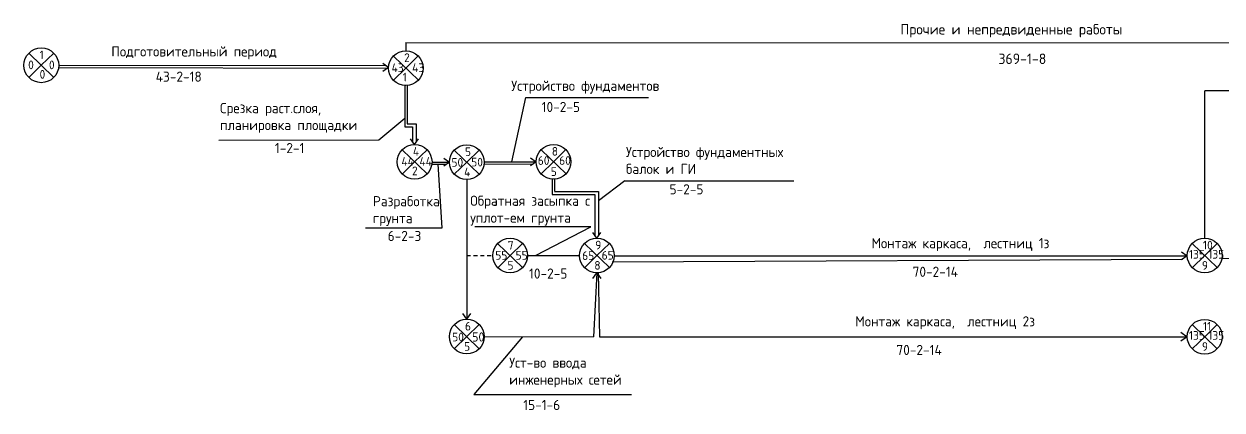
# Model space of a CAD drawing. Header units: millimetres. Extents: x -782 to 10910, y 3841 to 13237.
# Drawn here: x 8793.2 to 9029.2, y 8016.2 to 8092.2 of the extents above; entities that cross this region are included whole.
import ezdxf

# ---------------------------------------------------------------- set-up
doc = ezdxf.new("R2010")
doc.units = ezdxf.units.MM
doc.linetypes.add('JIS_02_0.7', pattern=[1.35, 0.75, -0.6])
doc.layers.add('A0-08', color=101, linetype='Continuous')
doc.styles.add('GOST-2.304_Type-B', font='GOST_Common.ttf')

msp = doc.modelspace()

# ---------------------------------------------------------------- linework, layer by layer
at = {"lineweight": 25}
for p, q in [((9025.792884, 8050.01391), (9025.801592, 8079.027456)), ((8880.445217, 8061.570242), (8880.445217, 8034.043292)), ((8911.607261, 8061.285545), (8906.415188, 8057.350959)), ((8904.883583, 8052.258515), (8882.009809, 8052.258515)), ((8893.972389, 8046.598053), (8904.883583, 8052.258515)), ((8892.415025, 8046.598454), (8902.67486, 8046.595814)), ((8906.094805, 8043.175868), (8905.412134, 8030.554805)), ((8906.365886, 8043.186629), (8906.588725, 8030.581837)), ((8891.412424, 8030.599339), (8881.837174, 8019.206454)), ((8906.588725, 8030.583165), (9022.37321, 8030.566743)), ((8881.837174, 8019.206454), (8912.91062, 8019.206454))]:
    msp.add_line(p, q, dxfattribs=at)
at = {"linetype": 'Continuous'}
for p, q in [((9290.87194, 8079.027456), (9025.801592, 8079.027456)), ((8868.227282, 8071.942564), (8869.749056, 8071.942564)), ((8868.727858, 8072.558384), (8870.505076, 8072.558569)), ((8869.749054, 8071.942736), (8869.793062, 8069.028797)), ((8870.505085, 8072.55393), (8870.512022, 8068.934997)), ((8873.604828, 8064.990187), (8877.025272, 8064.990187)), ((8875.621394, 8052.085337), (8874.836004, 8064.587138)), ((8883.8643, 8065.066985), (8894.124997, 8065.066985)), ((8883.8643, 8065.066985), (8894.124997, 8065.066985)), ((8897.264787, 8058.639884), (8905.657656, 8058.636007)), ((8897.765442, 8059.23523), (8906.413687, 8059.247202)), ((8905.657656, 8058.636007), (8905.701664, 8050.574876)), ((8906.413687, 8059.247202), (8906.420624, 8050.481077)), ((8909.514413, 8046.547761), (9022.373251, 8046.547761)), ((8909.514413, 8046.547761), (9022.373251, 8046.547761)), ((8883.865162, 8030.623347), (8905.412134, 8030.554805))]:
    msp.add_line(p, q, dxfattribs=at)
at = {"layer": 'A0-08', "color": 0, "lineweight": 25}
for p, q in [((8868.462972, 8088.58942), (8868.461935, 8086.94146)), ((8868.473405, 8088.589414), (9495.678011, 8088.194592)), ((8794.196755, 8086.450378), (8799.116369, 8081.698379)), ((8796.656562, 8084.074378), (8799.10014, 8086.467065)), ((8866.002128, 8085.897514), (8870.921741, 8081.145515)), ((8868.461935, 8083.521514), (8870.905513, 8085.914201)), ((8794.212984, 8081.681691), (8796.656562, 8084.074378)), ((8800.04938, 8083.644481), (8864.81162, 8083.5071)), ((8800.076463, 8084.091641), (8864.471595, 8084.067801)), ((8865.041989, 8083.668407), (8863.921407, 8084.453047)), ((8865.041989, 8083.668407), (8863.921407, 8082.883767)), ((8866.018356, 8081.128828), (8868.461935, 8083.521514)), ((8868.227282, 8080.101569), (8868.227282, 8071.942564)), ((8868.727084, 8080.019083), (8868.727858, 8072.553759)), ((8889.355796, 8065.066985), (8892.074513, 8077.716645)), ((8892.074513, 8077.716645), (8916.241936, 8077.716645)), ((8863.146163, 8069.396788), (8868.227282, 8073.670927)), ((8831.623102, 8069.337025), (8863.146163, 8069.396788)), ((8870.185382, 8068.468506), (8869.400742, 8069.589088)), ((8870.185382, 8068.468506), (8870.970022, 8069.589088)), ((8867.725575, 8067.42456), (8872.645188, 8062.672561)), ((8870.185382, 8065.048561), (8872.62896, 8067.441247)), ((8877.98541, 8067.366187), (8882.905024, 8062.614187)), ((8880.445217, 8064.990187), (8882.888795, 8067.382874)), ((8895.085135, 8067.442984), (8900.004749, 8062.690985)), ((8897.544942, 8065.066985), (8899.988521, 8067.459671)), ((8867.741803, 8062.655874), (8870.185382, 8065.048561)), ((8873.572913, 8064.578819), (8876.464981, 8064.597867)), ((8873.604828, 8064.990187), (8877.025272, 8064.990187)), ((8878.001639, 8062.5975), (8880.445217, 8064.990187)), ((8883.842774, 8064.599511), (8893.564706, 8064.641511)), ((8895.101364, 8062.674298), (8897.544942, 8065.066985)), ((8897.262409, 8061.651698), (8897.264787, 8058.639884)), ((8897.762211, 8061.569212), (8897.76542, 8059.251321)), ((8911.607261, 8061.285545), (8944.89916, 8061.285545)), ((8860.477695, 8052.085337), (8875.621394, 8052.085337)), ((8906.094805, 8050.015759), (8905.310165, 8051.136341)), ((8906.094805, 8050.015759), (8906.879445, 8051.136341)), ((8886.535273, 8048.975334), (8891.454887, 8044.223335)), ((8888.99508, 8046.599334), (8891.438658, 8048.992021)), ((8903.634998, 8048.971813), (8908.554612, 8044.219814)), ((8906.094805, 8046.595814), (8908.538383, 8048.9885)), ((9023.333077, 8048.969965), (9028.25269, 8044.217965)), ((9025.792884, 8046.593965), (9028.236462, 8048.986652)), ((8886.551501, 8044.206648), (8888.99508, 8046.599334)), ((8903.651227, 8044.203127), (8906.094805, 8046.595814)), ((8909.11664, 8045.373627), (9021.397125, 8045.864271)), ((9023.349305, 8044.201278), (9025.792884, 8046.593965)), ((9029.166346, 8046.032029), (9067.981906, 8046.201645)), ((8880.445217, 8034.043292), (8879.660577, 8035.163874)), ((8880.445217, 8034.043292), (8881.229857, 8035.163874)), ((8877.98541, 8032.999346), (8882.905024, 8028.247347)), ((8880.445217, 8030.623347), (8882.888795, 8033.016033)), ((9023.333077, 8032.985838), (9028.25269, 8028.233839)), ((9025.792884, 8030.609838), (9028.236462, 8033.002525)), ((8878.001639, 8028.23066), (8880.445217, 8030.623347)), ((9023.349305, 8028.217152), (9025.792884, 8030.609838))]:
    msp.add_line(p, q, dxfattribs=at)
at = {"layer": 'A0-08', "color": 0, "linetype": 'JIS_02_0.7', "lineweight": 25}
msp.add_line((8880.445217, 8046.597835), (8885.575135, 8046.596881), dxfattribs=at)
at = {"layer": 'A0-08', "color": 0, "lineweight": 25}
for points in [[(8875.90469, 8065.774827), (8877.025272, 8064.990187), (8875.90469, 8064.205547)], [(8893.004415, 8065.851625), (8894.124997, 8065.066985), (8893.004415, 8064.282345)], [(9021.252669, 8047.332401), (9022.373251, 8046.547761), (9021.252669, 8045.763121)], [(8905.310165, 8042.055286), (8906.094805, 8043.175868), (8906.879445, 8042.055286)], [(8905.310165, 8042.055286), (8906.094805, 8043.175868), (8906.879445, 8042.055286)], [(9021.088015, 8031.509552), (9022.372938, 8030.609838), (9021.088015, 8029.710125)]]:
    msp.add_lwpolyline(points, dxfattribs=at)
for centre in [(8796.656562, 8084.074378), (8868.461935, 8083.521514), (8870.185382, 8065.048561), (8880.445217, 8064.990187), (8897.544942, 8065.066985), (8888.99508, 8046.599334), (8906.094805, 8046.595814), (9025.792884, 8046.593965), (8880.445217, 8030.623347), (9025.792884, 8030.609838)]:
    msp.add_circle(centre, 3.419945, dxfattribs=at)

# ---------------------------------------------------------------- texts
at = {"layer": 'A0-08', "color": 0, "lineweight": 25, "attachment_point": 1, "style": 'GOST-2.304_Type-B'}
for s, width, heights, insert, char_height in [('Прочие и непредвиденные работы', 71.87617414, [0], (8965.875993, 8092.207329), 2.06692933), ('1', 2.49875162, [0], (8796.3128, 8086.988171), 1.709973), ('Подготовительный период', 43.01416096, [0], (8810.447962, 8087.8068), 2), ('0', 2.49875162, [0], (8794.060288, 8085.009105), 1.709973), ('0', 2.49875162, [0], (8798.156742, 8085.009105), 1.709973), ('2', 2.49875162, [0], (8868.118172, 8086.435307), 1.709973), ('369-1-8', 2.49875162, [0], (8985.171459, 8086.392076), 2.0669293), ('0', 2.49875162, [0], (8796.3128, 8083.151551), 1.709973), ('43-2-18', 2.49875162, [0], (8819.185625, 8082.841369), 2), ('43', 2.49875162, [0], (8865.644996, 8084.456242), 1.7099725), ('1', 2.49875162, [0], (8867.839769, 8082.598687), 1.709973), ('43', 2.65436947, [0], (8869.692613, 8084.456242), 1.7099725), ('Устройство фундаментов ', 45.23679121, [0], (8889.222034, 8081.038212), 2), ('Срезка раст.слоя, \\Pпланировка площадки', 55.30931867, [0], (8831.858406, 8076.640579), 2), ('10-2-5', 2.5, [0], (8895.205486, 8076.871401), 2), ('1-2-1', 2.5, [0], (8842.661374, 8068.769396), 2), ('44', 2.49875162, [0], (8867.586619, 8065.983288), 1.7099725), ('4', 2.49875162, [0], (8869.841619, 8067.962353), 1.709973), ('44', 2.49875162, [0], (8871.137058, 8065.980417), 1.7099725), ('50', 2.49875162, [0], (8877.437398, 8065.804201), 1.7099725), ('5', 2.49875162, [0], (8880.101455, 8067.903979), 1.709973), ('50', 2.92425387, [0], (8881.333591, 8065.860059), 1.7099725), ('60', 2.49875162, [0], (8894.437736, 8066.171929), 1.7099725), ('8', 2.49875162, [0], (8897.20118, 8067.980777), 1.709973), ('60', 2.49875162, [0], (8898.650772, 8066.171929), 1.7099725), ('Устройство фундаментных балок и ГИ', 32.70911594, [23.017347], (8911.812078, 8068.006615), 2), ('2', 2.49875162, [0], (8869.668767, 8064.125733), 1.709973), ('4', 2.49875162, [0], (8879.927432, 8063.915217), 1.709973), ('5', 2.49875162, [0], (8896.997627, 8063.985525), 1.709973), ('5-2-5', 2.5, [0], (8920.393513, 8060.653258), 2), ('Разработка \\Pгрунта ', 45.23679121, [0], (8861.96149, 8058.300591), 2), ('Обратная засыпка с \\Pуплот-ем грунта', 42.08035445, [0], (8881.130884, 8058.389715), 2), ('6-2-3', 2.5, [0], (8864.874004, 8051.45305), 2), ('7', 2.49875162, [0], (8888.538827, 8049.466728), 1.709973), ('9', 2.49875162, [0], (8905.751043, 8049.509606), 1.709973), ('Монтаж каркаса,  лестниц 1з', 112.02133955, [0], (8960.164068, 8050.032738), 2), ('10', 2.49875162, [0], (9025.449121, 8049.507757), 1.7099725), ('55', 2.49875162, [0], (8886.079376, 8047.499034), 1.7099725), ('55', 2.49875162, [0], (8890.071588, 8047.497977), 1.7099725), ('65', 2.49875162, [0], (8903.175512, 8047.428317), 1.7099725), ('65', 2.49875162, [0], (8907.021498, 8047.503207), 1.7099725), ('135', 2.49875162, [0], (9022.685678, 8047.69891), 1.7099725), ('135', 3.00239732, [0], (9026.494282, 8047.69891), 1.7099725), ('5', 2.49875162, [0], (8888.477295, 8045.524365), 1.709973), ('8', 2.49875162, [0], (8905.57702, 8045.520844), 1.709973), ('9', 2.49875162, [0], (9025.245568, 8045.512506), 1.709973), ('10-2-5', 2.5, [0], (8892.71569, 8044.05383), 2), ('70-2-14', 2.5, [0], (8968.267097, 8044.398455), 2), ('6', 2.49875162, [0], (8880.101455, 8033.537139), 1.709973), ('Монтаж каркаса,  лестниц 2з', 112.02133955, [0], (8956.973124, 8034.636934), 2), ('11', 2.49875162, [0], (9025.449121, 8033.523631), 1.7099725), ('50', 2.49875162, [0], (8877.579883, 8031.402868), 1.7099725), ('135', 2.49875162, [0], (9022.685678, 8031.714783), 1.7099725), ('135', 3.00239732, [0], (9026.494282, 8031.714783), 1.7099725), ('5', 2.49875162, [0], (8879.927432, 8029.548377), 1.709973), ('70-2-14', 2.5, [0], (8965.076154, 8029.002651), 2), ('9', 2.49875162, [0], (9025.245568, 8029.528379), 1.709973), ('Уст-во ввода \\Pинженерных сетей', 42.08035445, [0], (8888.814984, 8026.495722), 2), ('15-1-6', 2.5, [0], (8891.574041, 8018.162197), 2)]:
    msp.add_mtext_dynamic_manual_height_columns(s, width=width, gutter_width=12.5, heights=heights, dxfattribs=dict(at, insert=insert, char_height=char_height))
at = {"layer": 'A0-08', "color": 0, "lineweight": 25, "insert": (8881.501062, 8031.460787), "char_height": 1.8076525, "width": 43.46957813, "attachment_point": 1, "style": 'GOST-2.304_Type-B'}
msp.add_mtext('50', dxfattribs=at)

doc.saveas('drawing.dxf')
